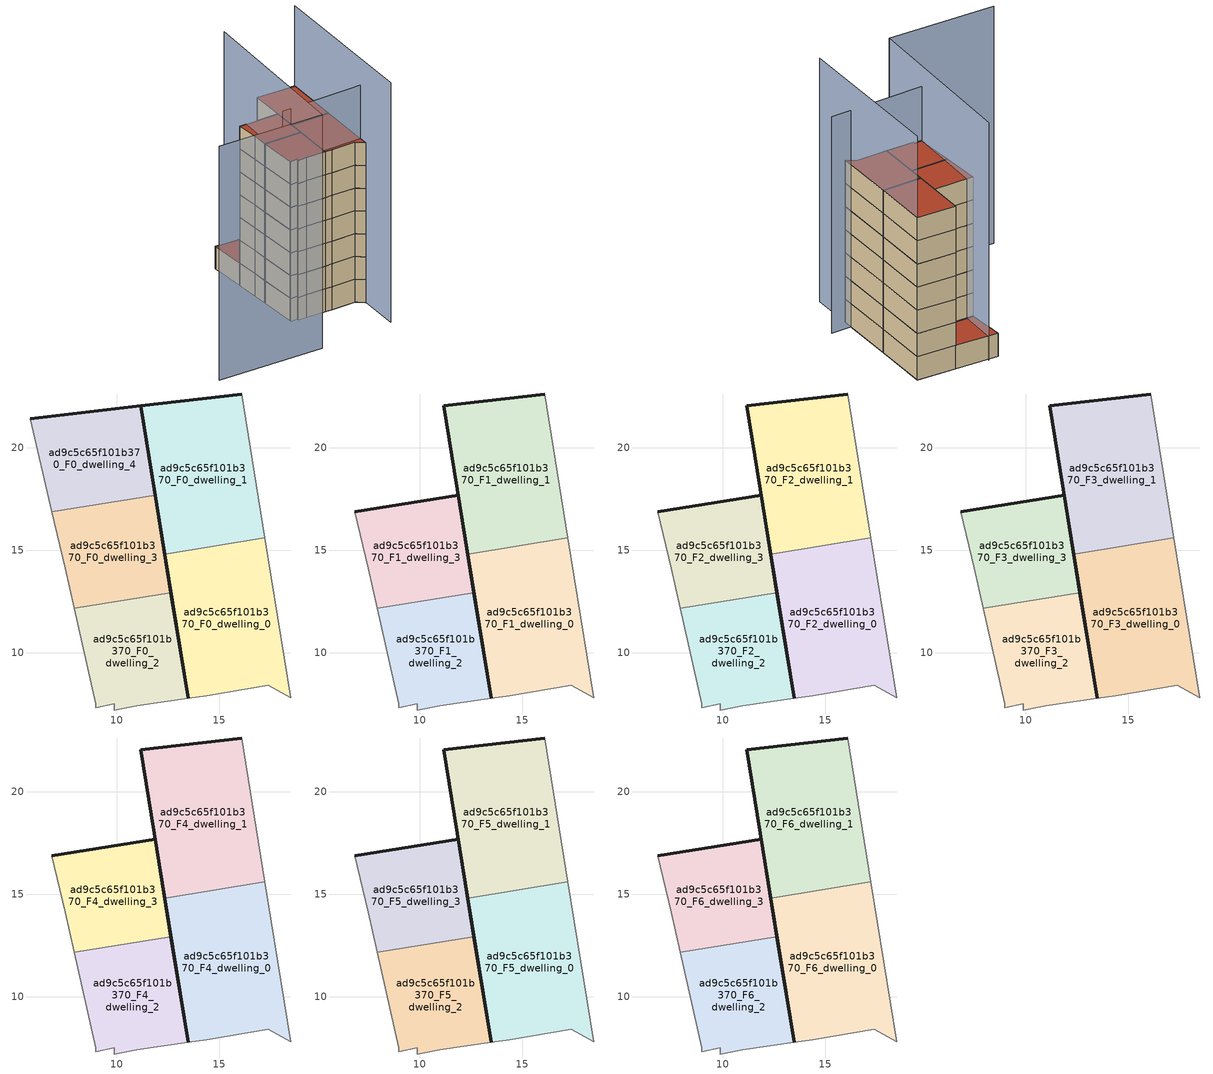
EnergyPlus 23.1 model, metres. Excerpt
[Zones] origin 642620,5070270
ad9c5c65f101b370_F0_dwelling_0
 floor ground (EU_floor_Construction): 18.48,7.8 17.22,15.6 12.33,14.81 13.47,7.77 14.38,7.9 17.38,8.4 z0
 wall outside (EU_wall_Construction): 13.47,7.77 12.33,14.81 z0:3
 wall adiabatic (EU_wall_Construction): 17.22,15.6 18.48,7.8 17.38,8.4 14.38,7.9 13.47,7.77 z0:3
 wall to ad9c5c65f101b370_F0_dwelling_1 (EU_wall_Construction): 12.33,14.81 17.22,15.6 z0:3
ad9c5c65f101b370_F0_dwelling_1
 floor ground (EU_floor_Construction): 17.22,15.6 16.09,22.61 11.16,22.04 12.33,14.81 z0
 wall outside (EU_wall_Construction): 12.33,14.81 11.16,22.04 16.09,22.61 z0:3
 wall adiabatic (EU_wall_Construction): 16.09,22.61 17.22,15.6 z0:3
ad9c5c65f101b370_F0_dwelling_2
 floor ground (EU_floor_Construction): 13.47,7.77 12.64,12.92 7.92,12.16 8.98,7.5 8.98,7.3 9.88,7.5 9.88,7.2 10.98,7.4 z0
 wall outside (EU_wall_Construction): 12.64,12.92 13.47,7.77 z0:3
 wall adiabatic (EU_wall_Construction): 13.47,7.77 10.98,7.4 9.88,7.2 9.88,7.5 8.98,7.3 8.98,7.5 7.92,12.16 z0:3
 wall to ad9c5c65f101b370_F0_dwelling_3 (EU_wall_Construction): 7.92,12.16 12.64,12.92 z0:3
ad9c5c65f101b370_F0_dwelling_3
 floor ground (EU_floor_Construction): 12.64,12.92 11.87,17.68 6.83,16.87 7.48,14.11 7.92,12.16 z0
 wall outside (EU_wall_Construction): 11.87,17.68 12.64,12.92 z0:3
 wall adiabatic (EU_wall_Construction): 7.92,12.16 7.48,14.11 6.83,16.87 z0:3
 wall to ad9c5c65f101b370_F0_dwelling_4 (EU_wall_Construction): 6.83,16.87 11.87,17.68 z0:3
ad9c5c65f101b370_F0_dwelling_4
 floor ground (EU_floor_Construction): 11.87,17.68 11.16,22.04 5.78,21.41 6.83,16.87 z0
 wall outside (EU_wall_Construction): 5.78,21.41 11.16,22.04 11.87,17.68 z0:3
 wall adiabatic (EU_wall_Construction): 6.83,16.87 5.78,21.41 z0:3
 roof outside (EU_roof_Construction): 11.16,22.04 11.87,17.68 6.83,16.87 5.78,21.41 z3
ad9c5c65f101b370_F1_dwelling_0
 floor to ad9c5c65f101b370_F0_dwelling_0 (EU_floor_Construction): 18.48,7.8 17.22,15.6 12.33,14.81 13.47,7.77 14.38,7.9 17.38,8.4 z3
 wall outside (EU_wall_Construction): 13.47,7.77 12.33,14.81 z3:6
 wall adiabatic (EU_wall_Construction): 17.22,15.6 18.48,7.8 17.38,8.4 14.38,7.9 13.47,7.77 z3:6
 wall to ad9c5c65f101b370_F1_dwelling_1 (EU_wall_Construction): 12.33,14.81 17.22,15.6 z3:6
ad9c5c65f101b370_F1_dwelling_1
 floor to ad9c5c65f101b370_F0_dwelling_1 (EU_floor_Construction): 17.22,15.6 16.09,22.61 11.16,22.04 12.33,14.81 z3
 wall outside (EU_wall_Construction): 12.33,14.81 11.16,22.04 16.09,22.61 z3:6
 wall adiabatic (EU_wall_Construction): 16.09,22.61 17.22,15.6 z3:6
ad9c5c65f101b370_F1_dwelling_2
 floor to ad9c5c65f101b370_F0_dwelling_2 (EU_floor_Construction): 13.47,7.77 12.64,12.92 7.92,12.16 8.98,7.5 8.98,7.3 9.88,7.5 9.88,7.2 10.98,7.4 z3
 wall outside (EU_wall_Construction): 12.64,12.92 13.47,7.77 z3:6
 wall adiabatic (EU_wall_Construction): 13.47,7.77 10.98,7.4 9.88,7.2 9.88,7.5 8.98,7.3 8.98,7.5 7.92,12.16 z3:6
 wall to ad9c5c65f101b370_F1_dwelling_3 (EU_wall_Construction): 7.92,12.16 12.64,12.92 z3:6
ad9c5c65f101b370_F1_dwelling_3
 floor to ad9c5c65f101b370_F0_dwelling_3 (EU_floor_Construction): 12.64,12.92 11.87,17.68 6.83,16.87 7.48,14.11 7.92,12.16 z3
 wall outside (EU_wall_Construction): 6.83,16.87 11.87,17.68 12.64,12.92 z3:6
 wall adiabatic (EU_wall_Construction): 7.92,12.16 7.48,14.11 6.83,16.87 z3:6
ad9c5c65f101b370_F2_dwelling_0
 floor to ad9c5c65f101b370_F1_dwelling_0 (EU_floor_Construction): 18.48,7.8 17.22,15.6 12.33,14.81 13.47,7.77 14.38,7.9 17.38,8.4 z6
 wall outside (EU_wall_Construction): 13.47,7.77 12.33,14.81 z6:9
 wall adiabatic (EU_wall_Construction): 17.22,15.6 18.48,7.8 17.38,8.4 14.38,7.9 13.47,7.77 z6:9
 wall to ad9c5c65f101b370_F2_dwelling_1 (EU_wall_Construction): 12.33,14.81 17.22,15.6 z6:9
ad9c5c65f101b370_F2_dwelling_1
 floor to ad9c5c65f101b370_F1_dwelling_1 (EU_floor_Construction): 17.22,15.6 16.09,22.61 11.16,22.04 12.33,14.81 z6
 wall outside (EU_wall_Construction): 12.33,14.81 11.16,22.04 16.09,22.61 z6:9
 wall adiabatic (EU_wall_Construction): 16.09,22.61 17.22,15.6 z6:9
ad9c5c65f101b370_F2_dwelling_2
 floor to ad9c5c65f101b370_F1_dwelling_2 (EU_floor_Construction): 13.47,7.77 12.64,12.92 7.92,12.16 8.98,7.5 8.98,7.3 9.88,7.5 9.88,7.2 10.98,7.4 z6
 wall outside (EU_wall_Construction): 12.64,12.92 13.47,7.77 z6:9
 wall adiabatic (EU_wall_Construction): 13.47,7.77 10.98,7.4 9.88,7.2 9.88,7.5 8.98,7.3 8.98,7.5 7.92,12.16 z6:9
 wall to ad9c5c65f101b370_F2_dwelling_3 (EU_wall_Construction): 7.92,12.16 12.64,12.92 z6:9
ad9c5c65f101b370_F2_dwelling_3
 floor to ad9c5c65f101b370_F1_dwelling_3 (EU_floor_Construction): 12.64,12.92 11.87,17.68 6.83,16.87 7.48,14.11 7.92,12.16 z6
 wall outside (EU_wall_Construction): 6.83,16.87 11.87,17.68 12.64,12.92 z6:9
 wall adiabatic (EU_wall_Construction): 7.92,12.16 7.48,14.11 6.83,16.87 z6:9
ad9c5c65f101b370_F3_dwelling_0
 floor to ad9c5c65f101b370_F2_dwelling_0 (EU_floor_Construction): 18.48,7.8 17.22,15.6 12.33,14.81 13.47,7.77 14.38,7.9 17.38,8.4 z9
 wall outside (EU_wall_Construction): 13.47,7.77 12.33,14.81 z9:12
 wall adiabatic (EU_wall_Construction): 17.22,15.6 18.48,7.8 17.38,8.4 14.38,7.9 13.47,7.77 z9:12
 wall to ad9c5c65f101b370_F3_dwelling_1 (EU_wall_Construction): 12.33,14.81 17.22,15.6 z9:12
ad9c5c65f101b370_F3_dwelling_1
 floor to ad9c5c65f101b370_F2_dwelling_1 (EU_floor_Construction): 17.22,15.6 16.09,22.61 11.16,22.04 12.33,14.81 z9
 wall outside (EU_wall_Construction): 12.33,14.81 11.16,22.04 16.09,22.61 z9:12
 wall adiabatic (EU_wall_Construction): 16.09,22.61 17.22,15.6 z9:12
ad9c5c65f101b370_F3_dwelling_2
 floor to ad9c5c65f101b370_F2_dwelling_2 (EU_floor_Construction): 13.47,7.77 12.64,12.92 7.92,12.16 8.98,7.5 8.98,7.3 9.88,7.5 9.88,7.2 10.98,7.4 z9
 wall outside (EU_wall_Construction): 12.64,12.92 13.47,7.77 z9:12
 wall adiabatic (EU_wall_Construction): 13.47,7.77 10.98,7.4 9.88,7.2 9.88,7.5 8.98,7.3 8.98,7.5 7.92,12.16 z9:12
 wall to ad9c5c65f101b370_F3_dwelling_3 (EU_wall_Construction): 7.92,12.16 12.64,12.92 z9:12
ad9c5c65f101b370_F3_dwelling_3
 floor to ad9c5c65f101b370_F2_dwelling_3 (EU_floor_Construction): 12.64,12.92 11.87,17.68 6.83,16.87 7.48,14.11 7.92,12.16 z9
 wall outside (EU_wall_Construction): 6.83,16.87 11.87,17.68 12.64,12.92 z9:12
 wall adiabatic (EU_wall_Construction): 7.92,12.16 7.48,14.11 6.83,16.87 z9:12
ad9c5c65f101b370_F4_dwelling_0
 floor to ad9c5c65f101b370_F3_dwelling_0 (EU_floor_Construction): 18.48,7.8 17.22,15.6 12.33,14.81 13.47,7.77 14.38,7.9 17.38,8.4 z12
 wall outside (EU_wall_Construction): 13.47,7.77 12.33,14.81 z12:15
 wall adiabatic (EU_wall_Construction): 17.22,15.6 18.48,7.8 17.38,8.4 14.38,7.9 13.47,7.77 z12:15
 wall to ad9c5c65f101b370_F4_dwelling_1 (EU_wall_Construction): 12.33,14.81 17.22,15.6 z12:15
ad9c5c65f101b370_F4_dwelling_1
 floor to ad9c5c65f101b370_F3_dwelling_1 (EU_floor_Construction): 17.22,15.6 16.09,22.61 11.16,22.04 12.33,14.81 z12
 wall outside (EU_wall_Construction): 12.33,14.81 11.16,22.04 16.09,22.61 z12:15
 wall adiabatic (EU_wall_Construction): 16.09,22.61 17.22,15.6 z12:15
ad9c5c65f101b370_F4_dwelling_2
 floor to ad9c5c65f101b370_F3_dwelling_2 (EU_floor_Construction): 13.47,7.77 12.64,12.92 7.92,12.16 8.98,7.5 8.98,7.3 9.88,7.5 9.88,7.2 10.98,7.4 z12
 wall outside (EU_wall_Construction): 12.64,12.92 13.47,7.77 z12:15
 wall adiabatic (EU_wall_Construction): 13.47,7.77 10.98,7.4 9.88,7.2 9.88,7.5 8.98,7.3 8.98,7.5 7.92,12.16 z12:15
 wall to ad9c5c65f101b370_F4_dwelling_3 (EU_wall_Construction): 7.92,12.16 12.64,12.92 z12:15
ad9c5c65f101b370_F4_dwelling_3
 floor to ad9c5c65f101b370_F3_dwelling_3 (EU_floor_Construction): 12.64,12.92 11.87,17.68 6.83,16.87 7.48,14.11 7.92,12.16 z12
 wall outside (EU_wall_Construction): 6.83,16.87 11.87,17.68 12.64,12.92 z12:15
 wall adiabatic (EU_wall_Construction): 7.92,12.16 7.48,14.11 6.83,16.87 z12:15
ad9c5c65f101b370_F5_dwelling_0
 floor to ad9c5c65f101b370_F4_dwelling_0 (EU_floor_Construction): 18.48,7.8 17.22,15.6 12.33,14.81 13.47,7.77 14.38,7.9 17.38,8.4 z15
 wall outside (EU_wall_Construction): 13.47,7.77 12.33,14.81 z15:18
 wall adiabatic (EU_wall_Construction): 17.22,15.6 18.48,7.8 17.38,8.4 14.38,7.9 13.47,7.77 z15:18
 wall to ad9c5c65f101b370_F5_dwelling_1 (EU_wall_Construction): 12.33,14.81 17.22,15.6 z15:18
ad9c5c65f101b370_F5_dwelling_1
 floor to ad9c5c65f101b370_F4_dwelling_1 (EU_floor_Construction): 17.22,15.6 16.09,22.61 11.16,22.04 12.33,14.81 z15
 wall outside (EU_wall_Construction): 12.33,14.81 11.16,22.04 16.09,22.61 z15:18
 wall adiabatic (EU_wall_Construction): 16.09,22.61 17.22,15.6 z15:18
ad9c5c65f101b370_F5_dwelling_2
 floor to ad9c5c65f101b370_F4_dwelling_2 (EU_floor_Construction): 13.47,7.77 12.64,12.92 7.92,12.16 8.98,7.5 8.98,7.3 9.88,7.5 9.88,7.2 10.98,7.4 z15
 wall outside (EU_wall_Construction): 12.64,12.92 13.47,7.77 z15:18
 wall adiabatic (EU_wall_Construction): 13.47,7.77 10.98,7.4 9.88,7.2 9.88,7.5 8.98,7.3 8.98,7.5 7.92,12.16 z15:18
 wall to ad9c5c65f101b370_F5_dwelling_3 (EU_wall_Construction): 7.92,12.16 12.64,12.92 z15:18
ad9c5c65f101b370_F5_dwelling_3
 floor to ad9c5c65f101b370_F4_dwelling_3 (EU_floor_Construction): 12.64,12.92 11.87,17.68 6.83,16.87 7.48,14.11 7.92,12.16 z15
 wall outside (EU_wall_Construction): 6.83,16.87 11.87,17.68 12.64,12.92 z15:18
 wall adiabatic (EU_wall_Construction): 7.92,12.16 7.48,14.11 6.83,16.87 z15:18
ad9c5c65f101b370_F6_dwelling_0
 floor to ad9c5c65f101b370_F5_dwelling_0 (EU_floor_Construction): 18.48,7.8 17.22,15.6 12.33,14.81 13.47,7.77 14.38,7.9 17.38,8.4 z18
 wall outside (EU_wall_Construction): 13.47,7.77 12.33,14.81 z18:21
 wall adiabatic (EU_wall_Construction): 17.22,15.6 18.48,7.8 17.38,8.4 14.38,7.9 13.47,7.77 z18:21
 wall to ad9c5c65f101b370_F6_dwelling_1 (EU_wall_Construction): 12.33,14.81 17.22,15.6 z18:21
 roof outside (EU_roof_Construction): 17.22,15.6 18.48,7.8 17.38,8.4 14.38,7.9 13.47,7.77 12.33,14.81 z21
ad9c5c65f101b370_F6_dwelling_1
 floor to ad9c5c65f101b370_F5_dwelling_1 (EU_floor_Construction): 17.22,15.6 16.09,22.61 11.16,22.04 12.33,14.81 z18
 wall outside (EU_wall_Construction): 12.33,14.81 11.16,22.04 16.09,22.61 z18:21
 wall adiabatic (EU_wall_Construction): 16.09,22.61 17.22,15.6 z18:21
 roof outside (EU_roof_Construction): 16.09,22.61 17.22,15.6 12.33,14.81 11.16,22.04 z21
ad9c5c65f101b370_F6_dwelling_2
 floor to ad9c5c65f101b370_F5_dwelling_2 (EU_floor_Construction): 13.47,7.77 12.64,12.92 7.92,12.16 8.98,7.5 8.98,7.3 9.88,7.5 9.88,7.2 10.98,7.4 z18
 wall outside (EU_wall_Construction): 12.64,12.92 13.47,7.77 z18:21
 wall adiabatic (EU_wall_Construction): 13.47,7.77 10.98,7.4 9.88,7.2 9.88,7.5 8.98,7.3 8.98,7.5 7.92,12.16 z18:21
 wall to ad9c5c65f101b370_F6_dwelling_3 (EU_wall_Construction): 7.92,12.16 12.64,12.92 z18:21
 roof outside (EU_roof_Construction): 12.64,12.92 13.47,7.77 10.98,7.4 9.88,7.2 9.88,7.5 8.98,7.3 8.98,7.5 7.92,12.16 z21
ad9c5c65f101b370_F6_dwelling_3
 floor to ad9c5c65f101b370_F5_dwelling_3 (EU_floor_Construction): 12.64,12.92 11.87,17.68 6.83,16.87 7.48,14.11 7.92,12.16 z18
 wall outside (EU_wall_Construction): 6.83,16.87 11.87,17.68 12.64,12.92 z18:21
 wall adiabatic (EU_wall_Construction): 7.92,12.16 7.48,14.11 6.83,16.87 z18:21
 roof outside (EU_roof_Construction): 11.87,17.68 12.64,12.92 7.92,12.16 7.48,14.11 6.83,16.87 z21
shading: 7.93,7.15 20.83,9.47 z0:28; 7.04,21.75 9.94,0.4 / 9.94,0.4 -3.53,-1.43 z0:30.7; 19.32,2.65 16.09,22.61 z0:31.5
[Building]
EU S2 Campaign: North Axis=0; Terrain=City; Solar Distribution=FullExterior
[Site:Location]
Lyon-Bron: Latitude=45.75; Longitude=5; Time Zone=1; Elevation=198
[SizingPeriod:WeatherFileDays]
AnnualSizingPeriod: Begin Month=1; Begin Day of Month=1; End Month=12; End Day of Month=31; Day of Week for Start Day=Monday; Use Weather File Daylight Saving Period=No; Use Weather File Rain and Snow Indicators=No
[MATERIAL]
EU_InternalMass_Material: Roughness=MediumRough; Thickness=0.1; Conductivity=1; Density=1800; Specific Heat=900; Thermal Absorptance=0.9; Solar Absorptance=0.7; Visible Absorptance=0.7
[MATERIAL:NOMASS] Roughness=MediumRough; Thermal Absorptance=0.9; Solar Absorptance=0.7; Visible Absorptance=0.7
Name | Thermal Resistance
EU_wall_NoMass | 0.776494
EU_roof_NoMass | 0.486893
EU_floor_NoMass | 0.421597
[CONSTRUCTION]
EU_wall_Construction: EU_wall_NoMass
EU_roof_Construction: EU_roof_NoMass
EU_floor_Construction: EU_floor_NoMass
EU_InternalMass_Construction: EU_InternalMass_Material
[ZONE] Type=1; Multiplier=1; Ceiling Height=autocalculate; Floor Area=autocalculate; Part of Total Floor Area=Yes
Name | Volume
ad9c5c65f101b370_F0_dwelling_0; ad9c5c65f101b370_F1_dwelling_0; ad9c5c65f101b370_F2_dwelling_0; ad9c5c65f101b370_F3_dwelling_0; ad9c5c65f101b370_F4_dwelling_0; ad9c5c65f101b370_F5_dwelling_0; ad9c5c65f101b370_F6_dwelling_0 | 107.146
ad9c5c65f101b370_F0_dwelling_1; ad9c5c65f101b370_F1_dwelling_1; ad9c5c65f101b370_F2_dwelling_1; ad9c5c65f101b370_F3_dwelling_1; ad9c5c65f101b370_F4_dwelling_1; ad9c5c65f101b370_F5_dwelling_1; ad9c5c65f101b370_F6_dwelling_1 | 107.139
ad9c5c65f101b370_F0_dwelling_2; ad9c5c65f101b370_F1_dwelling_2; ad9c5c65f101b370_F2_dwelling_2; ad9c5c65f101b370_F3_dwelling_2; ad9c5c65f101b370_F4_dwelling_2; ad9c5c65f101b370_F5_dwelling_2; ad9c5c65f101b370_F6_dwelling_2 | 71.417
ad9c5c65f101b370_F0_dwelling_3; ad9c5c65f101b370_F1_dwelling_3; ad9c5c65f101b370_F2_dwelling_3; ad9c5c65f101b370_F3_dwelling_3; ad9c5c65f101b370_F4_dwelling_3; ad9c5c65f101b370_F5_dwelling_3; ad9c5c65f101b370_F6_dwelling_3 | 71.4294
ad9c5c65f101b370_F0_dwelling_4 | 71.4324
[INTERNALMASS] Construction=EU_InternalMass_Construction
Name | Zone or ZoneList | Surface Area
ad9c5c65f101b370_F0_dwelling_0_EU_InternalMass | ad9c5c65f101b370_F0_dwelling_0 | 35.7154
ad9c5c65f101b370_F0_dwelling_1_EU_InternalMass | ad9c5c65f101b370_F0_dwelling_1 | 35.7128
ad9c5c65f101b370_F0_dwelling_2_EU_InternalMass | ad9c5c65f101b370_F0_dwelling_2 | 23.8062
ad9c5c65f101b370_F0_dwelling_3_EU_InternalMass | ad9c5c65f101b370_F0_dwelling_3 | 23.8098
ad9c5c65f101b370_F0_dwelling_4_EU_InternalMass | ad9c5c65f101b370_F0_dwelling_4 | 23.8107
ad9c5c65f101b370_F1_dwelling_0_EU_InternalMass | ad9c5c65f101b370_F1_dwelling_0 | 35.7157
ad9c5c65f101b370_F1_dwelling_1_EU_InternalMass | ad9c5c65f101b370_F1_dwelling_1 | 35.7112
ad9c5c65f101b370_F1_dwelling_2_EU_InternalMass | ad9c5c65f101b370_F1_dwelling_2 | 35.7178
ad9c5c65f101b370_F1_dwelling_3_EU_InternalMass | ad9c5c65f101b370_F1_dwelling_3 | 35.7106
ad9c5c65f101b370_F2_dwelling_0_EU_InternalMass | ad9c5c65f101b370_F2_dwelling_0 | 35.7157
ad9c5c65f101b370_F2_dwelling_1_EU_InternalMass | ad9c5c65f101b370_F2_dwelling_1 | 35.7112
ad9c5c65f101b370_F2_dwelling_2_EU_InternalMass | ad9c5c65f101b370_F2_dwelling_2 | 35.7178
ad9c5c65f101b370_F2_dwelling_3_EU_InternalMass | ad9c5c65f101b370_F2_dwelling_3 | 35.7106
ad9c5c65f101b370_F3_dwelling_0_EU_InternalMass | ad9c5c65f101b370_F3_dwelling_0 | 35.7157
ad9c5c65f101b370_F3_dwelling_1_EU_InternalMass | ad9c5c65f101b370_F3_dwelling_1 | 35.7112
ad9c5c65f101b370_F3_dwelling_2_EU_InternalMass | ad9c5c65f101b370_F3_dwelling_2 | 35.7178
ad9c5c65f101b370_F3_dwelling_3_EU_InternalMass | ad9c5c65f101b370_F3_dwelling_3 | 35.7106
ad9c5c65f101b370_F4_dwelling_0_EU_InternalMass | ad9c5c65f101b370_F4_dwelling_0 | 35.7157
ad9c5c65f101b370_F4_dwelling_1_EU_InternalMass | ad9c5c65f101b370_F4_dwelling_1 | 35.7112
ad9c5c65f101b370_F4_dwelling_2_EU_InternalMass | ad9c5c65f101b370_F4_dwelling_2 | 35.7178
ad9c5c65f101b370_F4_dwelling_3_EU_InternalMass | ad9c5c65f101b370_F4_dwelling_3 | 35.7106
ad9c5c65f101b370_F5_dwelling_0_EU_InternalMass | ad9c5c65f101b370_F5_dwelling_0 | 35.7157
ad9c5c65f101b370_F5_dwelling_1_EU_InternalMass | ad9c5c65f101b370_F5_dwelling_1 | 35.7112
ad9c5c65f101b370_F5_dwelling_2_EU_InternalMass | ad9c5c65f101b370_F5_dwelling_2 | 35.7178
ad9c5c65f101b370_F5_dwelling_3_EU_InternalMass | ad9c5c65f101b370_F5_dwelling_3 | 35.7106
ad9c5c65f101b370_F6_dwelling_0_EU_InternalMass | ad9c5c65f101b370_F6_dwelling_0 | 35.7157
ad9c5c65f101b370_F6_dwelling_1_EU_InternalMass | ad9c5c65f101b370_F6_dwelling_1 | 35.7112
ad9c5c65f101b370_F6_dwelling_2_EU_InternalMass | ad9c5c65f101b370_F6_dwelling_2 | 35.7178
ad9c5c65f101b370_F6_dwelling_3_EU_InternalMass | ad9c5c65f101b370_F6_dwelling_3 | 35.7106
[OTHEREQUIPMENT] Fuel Type=Electricity; Design Level Calculation Method=Watts/Area; Power per Zone Floor Area=1; Fraction Latent=0; Fraction Radiant=0; Fraction Lost=0; Carbon Dioxide Generation Rate=0; EndUse Subcategory=EU_Step8_InternalGains
Name | Zone or ZoneList or Space or SpaceList | Schedule
EU_Step8_InternalGain_ad9c5c65f101b370_F0_dwelling_0_f000 | ad9c5c65f101b370_F0_dwelling_0 | EU_Step8_GainSchedule_ad9c5c65f101b370_F0_dwelling_0_f000
EU_Step8_InternalGain_ad9c5c65f101b370_F0_dwelling_1_f000 | ad9c5c65f101b370_F0_dwelling_1 | EU_Step8_GainSchedule_ad9c5c65f101b370_F0_dwelling_1_f000
EU_Step8_InternalGain_ad9c5c65f101b370_F0_dwelling_2_f000 | ad9c5c65f101b370_F0_dwelling_2 | EU_Step8_GainSchedule_ad9c5c65f101b370_F0_dwelling_2_f000
EU_Step8_InternalGain_ad9c5c65f101b370_F0_dwelling_3_f000 | ad9c5c65f101b370_F0_dwelling_3 | EU_Step8_GainSchedule_ad9c5c65f101b370_F0_dwelling_3_f000
EU_Step8_InternalGain_ad9c5c65f101b370_F0_dwelling_4_f000 | ad9c5c65f101b370_F0_dwelling_4 | EU_Step8_GainSchedule_ad9c5c65f101b370_F0_dwelling_4_f000
EU_Step8_InternalGain_ad9c5c65f101b370_F1_dwelling_0_f000 | ad9c5c65f101b370_F1_dwelling_0 | EU_Step8_GainSchedule_ad9c5c65f101b370_F1_dwelling_0_f000
EU_Step8_InternalGain_ad9c5c65f101b370_F1_dwelling_1_f000 | ad9c5c65f101b370_F1_dwelling_1 | EU_Step8_GainSchedule_ad9c5c65f101b370_F1_dwelling_1_f000
EU_Step8_InternalGain_ad9c5c65f101b370_F1_dwelling_2_f000 | ad9c5c65f101b370_F1_dwelling_2 | EU_Step8_GainSchedule_ad9c5c65f101b370_F1_dwelling_2_f000
EU_Step8_InternalGain_ad9c5c65f101b370_F1_dwelling_3_f000 | ad9c5c65f101b370_F1_dwelling_3 | EU_Step8_GainSchedule_ad9c5c65f101b370_F1_dwelling_3_f000
EU_Step8_InternalGain_ad9c5c65f101b370_F2_dwelling_0_f000 | ad9c5c65f101b370_F2_dwelling_0 | EU_Step8_GainSchedule_ad9c5c65f101b370_F2_dwelling_0_f000
EU_Step8_InternalGain_ad9c5c65f101b370_F2_dwelling_1_f000 | ad9c5c65f101b370_F2_dwelling_1 | EU_Step8_GainSchedule_ad9c5c65f101b370_F2_dwelling_1_f000
EU_Step8_InternalGain_ad9c5c65f101b370_F2_dwelling_2_f000 | ad9c5c65f101b370_F2_dwelling_2 | EU_Step8_GainSchedule_ad9c5c65f101b370_F2_dwelling_2_f000
EU_Step8_InternalGain_ad9c5c65f101b370_F2_dwelling_3_f000 | ad9c5c65f101b370_F2_dwelling_3 | EU_Step8_GainSchedule_ad9c5c65f101b370_F2_dwelling_3_f000
EU_Step8_InternalGain_ad9c5c65f101b370_F3_dwelling_0_f000 | ad9c5c65f101b370_F3_dwelling_0 | EU_Step8_GainSchedule_ad9c5c65f101b370_F3_dwelling_0_f000
EU_Step8_InternalGain_ad9c5c65f101b370_F3_dwelling_1_f000 | ad9c5c65f101b370_F3_dwelling_1 | EU_Step8_GainSchedule_ad9c5c65f101b370_F3_dwelling_1_f000
EU_Step8_InternalGain_ad9c5c65f101b370_F3_dwelling_2_f000 | ad9c5c65f101b370_F3_dwelling_2 | EU_Step8_GainSchedule_ad9c5c65f101b370_F3_dwelling_2_f000
EU_Step8_InternalGain_ad9c5c65f101b370_F3_dwelling_3_f000 | ad9c5c65f101b370_F3_dwelling_3 | EU_Step8_GainSchedule_ad9c5c65f101b370_F3_dwelling_3_f000
EU_Step8_InternalGain_ad9c5c65f101b370_F4_dwelling_0_f000 | ad9c5c65f101b370_F4_dwelling_0 | EU_Step8_GainSchedule_ad9c5c65f101b370_F4_dwelling_0_f000
EU_Step8_InternalGain_ad9c5c65f101b370_F4_dwelling_1_f000 | ad9c5c65f101b370_F4_dwelling_1 | EU_Step8_GainSchedule_ad9c5c65f101b370_F4_dwelling_1_f000
EU_Step8_InternalGain_ad9c5c65f101b370_F4_dwelling_2_f000 | ad9c5c65f101b370_F4_dwelling_2 | EU_Step8_GainSchedule_ad9c5c65f101b370_F4_dwelling_2_f000
EU_Step8_InternalGain_ad9c5c65f101b370_F4_dwelling_3_f000 | ad9c5c65f101b370_F4_dwelling_3 | EU_Step8_GainSchedule_ad9c5c65f101b370_F4_dwelling_3_f000
EU_Step8_InternalGain_ad9c5c65f101b370_F5_dwelling_0_f000 | ad9c5c65f101b370_F5_dwelling_0 | EU_Step8_GainSchedule_ad9c5c65f101b370_F5_dwelling_0_f000
EU_Step8_InternalGain_ad9c5c65f101b370_F5_dwelling_1_f000 | ad9c5c65f101b370_F5_dwelling_1 | EU_Step8_GainSchedule_ad9c5c65f101b370_F5_dwelling_1_f000
EU_Step8_InternalGain_ad9c5c65f101b370_F5_dwelling_2_f000 | ad9c5c65f101b370_F5_dwelling_2 | EU_Step8_GainSchedule_ad9c5c65f101b370_F5_dwelling_2_f000
EU_Step8_InternalGain_ad9c5c65f101b370_F5_dwelling_3_f000 | ad9c5c65f101b370_F5_dwelling_3 | EU_Step8_GainSchedule_ad9c5c65f101b370_F5_dwelling_3_f000
EU_Step8_InternalGain_ad9c5c65f101b370_F6_dwelling_0_f000 | ad9c5c65f101b370_F6_dwelling_0 | EU_Step8_GainSchedule_ad9c5c65f101b370_F6_dwelling_0_f000
EU_Step8_InternalGain_ad9c5c65f101b370_F6_dwelling_1_f000 | ad9c5c65f101b370_F6_dwelling_1 | EU_Step8_GainSchedule_ad9c5c65f101b370_F6_dwelling_1_f000
EU_Step8_InternalGain_ad9c5c65f101b370_F6_dwelling_2_f000 | ad9c5c65f101b370_F6_dwelling_2 | EU_Step8_GainSchedule_ad9c5c65f101b370_F6_dwelling_2_f000
EU_Step8_InternalGain_ad9c5c65f101b370_F6_dwelling_3_f000 | ad9c5c65f101b370_F6_dwelling_3 | EU_Step8_GainSchedule_ad9c5c65f101b370_F6_dwelling_3_f000
[ZONEVENTILATION:DESIGNFLOWRATE] Schedule=EU_AlwaysOn; Design Flow Rate Calculation Method=AirChanges/Hour; Air Changes per Hour=0.693814; Ventilation Type=Natural; Fan Pressure Rise=0; Fan Total Efficiency=1; Constant Term Coefficient=1; Temperature Term Coefficient=0; Velocity Term Coefficient=0; Velocity Squared Term Coefficient=0; Minimum Indoor Temperature=-100; Maximum Indoor Temperature=100; Delta Temperature=-100; Minimum Outdoor Temperature=-100; Maximum Outdoor Temperature=100; Maximum Wind Speed=40
Name | Zone or ZoneList or Space or SpaceList
EU_ConstantAir_ad9c5c65f101b370_F0_dwelling_0 | ad9c5c65f101b370_F0_dwelling_0
EU_ConstantAir_ad9c5c65f101b370_F0_dwelling_1 | ad9c5c65f101b370_F0_dwelling_1
EU_ConstantAir_ad9c5c65f101b370_F0_dwelling_2 | ad9c5c65f101b370_F0_dwelling_2
EU_ConstantAir_ad9c5c65f101b370_F0_dwelling_3 | ad9c5c65f101b370_F0_dwelling_3
EU_ConstantAir_ad9c5c65f101b370_F0_dwelling_4 | ad9c5c65f101b370_F0_dwelling_4
EU_ConstantAir_ad9c5c65f101b370_F1_dwelling_0 | ad9c5c65f101b370_F1_dwelling_0
EU_ConstantAir_ad9c5c65f101b370_F1_dwelling_1 | ad9c5c65f101b370_F1_dwelling_1
EU_ConstantAir_ad9c5c65f101b370_F1_dwelling_2 | ad9c5c65f101b370_F1_dwelling_2
EU_ConstantAir_ad9c5c65f101b370_F1_dwelling_3 | ad9c5c65f101b370_F1_dwelling_3
EU_ConstantAir_ad9c5c65f101b370_F2_dwelling_0 | ad9c5c65f101b370_F2_dwelling_0
EU_ConstantAir_ad9c5c65f101b370_F2_dwelling_1 | ad9c5c65f101b370_F2_dwelling_1
EU_ConstantAir_ad9c5c65f101b370_F2_dwelling_2 | ad9c5c65f101b370_F2_dwelling_2
EU_ConstantAir_ad9c5c65f101b370_F2_dwelling_3 | ad9c5c65f101b370_F2_dwelling_3
EU_ConstantAir_ad9c5c65f101b370_F3_dwelling_0 | ad9c5c65f101b370_F3_dwelling_0
EU_ConstantAir_ad9c5c65f101b370_F3_dwelling_1 | ad9c5c65f101b370_F3_dwelling_1
EU_ConstantAir_ad9c5c65f101b370_F3_dwelling_2 | ad9c5c65f101b370_F3_dwelling_2
EU_ConstantAir_ad9c5c65f101b370_F3_dwelling_3 | ad9c5c65f101b370_F3_dwelling_3
EU_ConstantAir_ad9c5c65f101b370_F4_dwelling_0 | ad9c5c65f101b370_F4_dwelling_0
EU_ConstantAir_ad9c5c65f101b370_F4_dwelling_1 | ad9c5c65f101b370_F4_dwelling_1
EU_ConstantAir_ad9c5c65f101b370_F4_dwelling_2 | ad9c5c65f101b370_F4_dwelling_2
EU_ConstantAir_ad9c5c65f101b370_F4_dwelling_3 | ad9c5c65f101b370_F4_dwelling_3
EU_ConstantAir_ad9c5c65f101b370_F5_dwelling_0 | ad9c5c65f101b370_F5_dwelling_0
EU_ConstantAir_ad9c5c65f101b370_F5_dwelling_1 | ad9c5c65f101b370_F5_dwelling_1
EU_ConstantAir_ad9c5c65f101b370_F5_dwelling_2 | ad9c5c65f101b370_F5_dwelling_2
EU_ConstantAir_ad9c5c65f101b370_F5_dwelling_3 | ad9c5c65f101b370_F5_dwelling_3
EU_ConstantAir_ad9c5c65f101b370_F6_dwelling_0 | ad9c5c65f101b370_F6_dwelling_0
EU_ConstantAir_ad9c5c65f101b370_F6_dwelling_1 | ad9c5c65f101b370_F6_dwelling_1
EU_ConstantAir_ad9c5c65f101b370_F6_dwelling_2 | ad9c5c65f101b370_F6_dwelling_2
EU_ConstantAir_ad9c5c65f101b370_F6_dwelling_3 | ad9c5c65f101b370_F6_dwelling_3
[HVACTEMPLATE:THERMOSTAT] Constant Heating Setpoint=20; Constant Cooling Setpoint=50
EU_HeatOnly_ad9c5c65f101b370_F0_dwelling_0; EU_HeatOnly_ad9c5c65f101b370_F0_dwelling_1; EU_HeatOnly_ad9c5c65f101b370_F0_dwelling_2; EU_HeatOnly_ad9c5c65f101b370_F0_dwelling_3; EU_HeatOnly_ad9c5c65f101b370_F0_dwelling_4; EU_HeatOnly_ad9c5c65f101b370_F1_dwelling_0; EU_HeatOnly_ad9c5c65f101b370_F1_dwelling_1; EU_HeatOnly_ad9c5c65f101b370_F1_dwelling_2; EU_HeatOnly_ad9c5c65f101b370_F1_dwelling_3; EU_HeatOnly_ad9c5c65f101b370_F2_dwelling_0; EU_HeatOnly_ad9c5c65f101b370_F2_dwelling_1; EU_HeatOnly_ad9c5c65f101b370_F2_dwelling_2; EU_HeatOnly_ad9c5c65f101b370_F2_dwelling_3; EU_HeatOnly_ad9c5c65f101b370_F3_dwelling_0; EU_HeatOnly_ad9c5c65f101b370_F3_dwelling_1; EU_HeatOnly_ad9c5c65f101b370_F3_dwelling_2; EU_HeatOnly_ad9c5c65f101b370_F3_dwelling_3; EU_HeatOnly_ad9c5c65f101b370_F4_dwelling_0; EU_HeatOnly_ad9c5c65f101b370_F4_dwelling_1; EU_HeatOnly_ad9c5c65f101b370_F4_dwelling_2; EU_HeatOnly_ad9c5c65f101b370_F4_dwelling_3; EU_HeatOnly_ad9c5c65f101b370_F5_dwelling_0; EU_HeatOnly_ad9c5c65f101b370_F5_dwelling_1; EU_HeatOnly_ad9c5c65f101b370_F5_dwelling_2; EU_HeatOnly_ad9c5c65f101b370_F5_dwelling_3; EU_HeatOnly_ad9c5c65f101b370_F6_dwelling_0; EU_HeatOnly_ad9c5c65f101b370_F6_dwelling_1; EU_HeatOnly_ad9c5c65f101b370_F6_dwelling_2; EU_HeatOnly_ad9c5c65f101b370_F6_dwelling_3
[HVACTEMPLATE:ZONE:IDEALLOADSAIRSYSTEM] System Availability Schedule=EU_AlwaysOn; Maximum Heating Supply Air Temperature=50; Minimum Cooling Supply Air Temperature=13; Maximum Heating Supply Air Humidity Ratio=0.0156; Minimum Cooling Supply Air Humidity Ratio=0.0077; Heating Limit=NoLimit; Cooling Limit=NoLimit; Heating Availability Schedule=EU_AlwaysOn; Cooling Availability Schedule=EU_CoolingOff; Dehumidification Control Type=ConstantSensibleHeatRatio; Cooling Sensible Heat Ratio=0.7; Dehumidification Setpoint=60; Humidification Control Type=None; Humidification Setpoint=30; Outdoor Air Method=None; Outdoor Air Flow Rate per Person=0.00944; Outdoor Air Flow Rate per Zone Floor Area=0; Outdoor Air Flow Rate per Zone=0; Demand Controlled Ventilation Type=None; Outdoor Air Economizer Type=NoEconomizer; Heat Recovery Type=None; Sensible Heat Recovery Effectiveness=0.7; Latent Heat Recovery Effectiveness=0.65
Name | Template Thermostat
ad9c5c65f101b370_F0_dwelling_0 | EU_HeatOnly_ad9c5c65f101b370_F0_dwelling_0
ad9c5c65f101b370_F0_dwelling_1 | EU_HeatOnly_ad9c5c65f101b370_F0_dwelling_1
ad9c5c65f101b370_F0_dwelling_2 | EU_HeatOnly_ad9c5c65f101b370_F0_dwelling_2
ad9c5c65f101b370_F0_dwelling_3 | EU_HeatOnly_ad9c5c65f101b370_F0_dwelling_3
ad9c5c65f101b370_F0_dwelling_4 | EU_HeatOnly_ad9c5c65f101b370_F0_dwelling_4
ad9c5c65f101b370_F1_dwelling_0 | EU_HeatOnly_ad9c5c65f101b370_F1_dwelling_0
ad9c5c65f101b370_F1_dwelling_1 | EU_HeatOnly_ad9c5c65f101b370_F1_dwelling_1
ad9c5c65f101b370_F1_dwelling_2 | EU_HeatOnly_ad9c5c65f101b370_F1_dwelling_2
ad9c5c65f101b370_F1_dwelling_3 | EU_HeatOnly_ad9c5c65f101b370_F1_dwelling_3
ad9c5c65f101b370_F2_dwelling_0 | EU_HeatOnly_ad9c5c65f101b370_F2_dwelling_0
ad9c5c65f101b370_F2_dwelling_1 | EU_HeatOnly_ad9c5c65f101b370_F2_dwelling_1
ad9c5c65f101b370_F2_dwelling_2 | EU_HeatOnly_ad9c5c65f101b370_F2_dwelling_2
ad9c5c65f101b370_F2_dwelling_3 | EU_HeatOnly_ad9c5c65f101b370_F2_dwelling_3
ad9c5c65f101b370_F3_dwelling_0 | EU_HeatOnly_ad9c5c65f101b370_F3_dwelling_0
ad9c5c65f101b370_F3_dwelling_1 | EU_HeatOnly_ad9c5c65f101b370_F3_dwelling_1
ad9c5c65f101b370_F3_dwelling_2 | EU_HeatOnly_ad9c5c65f101b370_F3_dwelling_2
ad9c5c65f101b370_F3_dwelling_3 | EU_HeatOnly_ad9c5c65f101b370_F3_dwelling_3
ad9c5c65f101b370_F4_dwelling_0 | EU_HeatOnly_ad9c5c65f101b370_F4_dwelling_0
ad9c5c65f101b370_F4_dwelling_1 | EU_HeatOnly_ad9c5c65f101b370_F4_dwelling_1
ad9c5c65f101b370_F4_dwelling_2 | EU_HeatOnly_ad9c5c65f101b370_F4_dwelling_2
ad9c5c65f101b370_F4_dwelling_3 | EU_HeatOnly_ad9c5c65f101b370_F4_dwelling_3
ad9c5c65f101b370_F5_dwelling_0 | EU_HeatOnly_ad9c5c65f101b370_F5_dwelling_0
ad9c5c65f101b370_F5_dwelling_1 | EU_HeatOnly_ad9c5c65f101b370_F5_dwelling_1
ad9c5c65f101b370_F5_dwelling_2 | EU_HeatOnly_ad9c5c65f101b370_F5_dwelling_2
ad9c5c65f101b370_F5_dwelling_3 | EU_HeatOnly_ad9c5c65f101b370_F5_dwelling_3
ad9c5c65f101b370_F6_dwelling_0 | EU_HeatOnly_ad9c5c65f101b370_F6_dwelling_0
ad9c5c65f101b370_F6_dwelling_1 | EU_HeatOnly_ad9c5c65f101b370_F6_dwelling_1
ad9c5c65f101b370_F6_dwelling_2 | EU_HeatOnly_ad9c5c65f101b370_F6_dwelling_2
ad9c5c65f101b370_F6_dwelling_3 | EU_HeatOnly_ad9c5c65f101b370_F6_dwelling_3
[SIZING:ZONE] Zone Cooling Design Supply Air Temperature Input Method=SupplyAirTemperature; Zone Cooling Design Supply Air Temperature=13; Zone Heating Design Supply Air Temperature Input Method=SupplyAirTemperature; Zone Heating Design Supply Air Temperature=50; Zone Cooling Design Supply Air Humidity Ratio=0.008; Zone Heating Design Supply Air Humidity Ratio=0.008; Cooling Design Air Flow Method=DesignDay; Cooling Design Air Flow Rate=0; Cooling Minimum Air Flow per Zone Floor Area=0.000762; Cooling Minimum Air Flow=0; Cooling Minimum Air Flow Fraction=0.2; Heating Design Air Flow Method=DesignDay; Heating Design Air Flow Rate=0; Heating Maximum Air Flow per Zone Floor Area=0.002032; Heating Maximum Air Flow=0.141576; Heating Maximum Air Flow Fraction=0.3; Account for Dedicated Outdoor Air System=No; Dedicated Outdoor Air System Control Strategy=NeutralSupplyAir; Dedicated Outdoor Air Low Setpoint Temperature for Design=autosize; Dedicated Outdoor Air High Setpoint Temperature for Design=autosize; Zone Load Sizing Method=Sensible Load Only No Latent Load; Zone Latent Cooling Design Supply Air Humidity Ratio Input Method=HumidityRatioDifference; Zone Cooling Design Supply Air Humidity Ratio Difference=0.005; Zone Latent Heating Design Supply Air Humidity Ratio Input Method=HumidityRatioDifference; Zone Humidification Design Supply Air Humidity Ratio Difference=0.005
ad9c5c65f101b370_F0_dwelling_0; ad9c5c65f101b370_F0_dwelling_1; ad9c5c65f101b370_F0_dwelling_2; ad9c5c65f101b370_F0_dwelling_3; ad9c5c65f101b370_F0_dwelling_4; ad9c5c65f101b370_F1_dwelling_0; ad9c5c65f101b370_F1_dwelling_1; ad9c5c65f101b370_F1_dwelling_2; ad9c5c65f101b370_F1_dwelling_3; ad9c5c65f101b370_F2_dwelling_0; ad9c5c65f101b370_F2_dwelling_1; ad9c5c65f101b370_F2_dwelling_2; ad9c5c65f101b370_F2_dwelling_3; ad9c5c65f101b370_F3_dwelling_0; ad9c5c65f101b370_F3_dwelling_1; ad9c5c65f101b370_F3_dwelling_2; ad9c5c65f101b370_F3_dwelling_3; ad9c5c65f101b370_F4_dwelling_0; ad9c5c65f101b370_F4_dwelling_1; ad9c5c65f101b370_F4_dwelling_2; ad9c5c65f101b370_F4_dwelling_3; ad9c5c65f101b370_F5_dwelling_0; ad9c5c65f101b370_F5_dwelling_1; ad9c5c65f101b370_F5_dwelling_2; ad9c5c65f101b370_F5_dwelling_3; ad9c5c65f101b370_F6_dwelling_0; ad9c5c65f101b370_F6_dwelling_1; ad9c5c65f101b370_F6_dwelling_2; ad9c5c65f101b370_F6_dwelling_3
[SCHEDULE:CONSTANT]
Name | Hourly Value
EU_AlwaysOn | 1
EU_CoolingOff | 0
[SCHEDULE:FILE] Column Number=1; Rows to Skip at Top=0; Number of Hours of Data=8760; Column Separator=Comma; Interpolate to Timestep=No; Minutes per Item=60; Adjust Schedule for Daylight Savings=Yes
Name | File
EU_Step8_GainSchedule_ad9c5c65f101b370_F0_dwelling_0_f000 | ../../schedules/ad9c5c65f101b370/ad9c5c65f101b370_F0_dwelling_0_f000_gain.csv
EU_Step8_GainSchedule_ad9c5c65f101b370_F0_dwelling_1_f000 | ../../schedules/ad9c5c65f101b370/ad9c5c65f101b370_F0_dwelling_1_f000_gain.csv
EU_Step8_GainSchedule_ad9c5c65f101b370_F0_dwelling_2_f000 | ../../schedules/ad9c5c65f101b370/ad9c5c65f101b370_F0_dwelling_2_f000_gain.csv
EU_Step8_GainSchedule_ad9c5c65f101b370_F0_dwelling_3_f000 | ../../schedules/ad9c5c65f101b370/ad9c5c65f101b370_F0_dwelling_3_f000_gain.csv
EU_Step8_GainSchedule_ad9c5c65f101b370_F0_dwelling_4_f000 | ../../schedules/ad9c5c65f101b370/ad9c5c65f101b370_F0_dwelling_4_f000_gain.csv
EU_Step8_GainSchedule_ad9c5c65f101b370_F1_dwelling_0_f000 | ../../schedules/ad9c5c65f101b370/ad9c5c65f101b370_F1_dwelling_0_f000_gain.csv
EU_Step8_GainSchedule_ad9c5c65f101b370_F1_dwelling_1_f000 | ../../schedules/ad9c5c65f101b370/ad9c5c65f101b370_F1_dwelling_1_f000_gain.csv
EU_Step8_GainSchedule_ad9c5c65f101b370_F1_dwelling_2_f000 | ../../schedules/ad9c5c65f101b370/ad9c5c65f101b370_F1_dwelling_2_f000_gain.csv
EU_Step8_GainSchedule_ad9c5c65f101b370_F1_dwelling_3_f000 | ../../schedules/ad9c5c65f101b370/ad9c5c65f101b370_F1_dwelling_3_f000_gain.csv
EU_Step8_GainSchedule_ad9c5c65f101b370_F2_dwelling_0_f000 | ../../schedules/ad9c5c65f101b370/ad9c5c65f101b370_F2_dwelling_0_f000_gain.csv
EU_Step8_GainSchedule_ad9c5c65f101b370_F2_dwelling_1_f000 | ../../schedules/ad9c5c65f101b370/ad9c5c65f101b370_F2_dwelling_1_f000_gain.csv
EU_Step8_GainSchedule_ad9c5c65f101b370_F2_dwelling_2_f000 | ../../schedules/ad9c5c65f101b370/ad9c5c65f101b370_F2_dwelling_2_f000_gain.csv
EU_Step8_GainSchedule_ad9c5c65f101b370_F2_dwelling_3_f000 | ../../schedules/ad9c5c65f101b370/ad9c5c65f101b370_F2_dwelling_3_f000_gain.csv
EU_Step8_GainSchedule_ad9c5c65f101b370_F3_dwelling_0_f000 | ../../schedules/ad9c5c65f101b370/ad9c5c65f101b370_F3_dwelling_0_f000_gain.csv
EU_Step8_GainSchedule_ad9c5c65f101b370_F3_dwelling_1_f000 | ../../schedules/ad9c5c65f101b370/ad9c5c65f101b370_F3_dwelling_1_f000_gain.csv
EU_Step8_GainSchedule_ad9c5c65f101b370_F3_dwelling_2_f000 | ../../schedules/ad9c5c65f101b370/ad9c5c65f101b370_F3_dwelling_2_f000_gain.csv
EU_Step8_GainSchedule_ad9c5c65f101b370_F3_dwelling_3_f000 | ../../schedules/ad9c5c65f101b370/ad9c5c65f101b370_F3_dwelling_3_f000_gain.csv
EU_Step8_GainSchedule_ad9c5c65f101b370_F4_dwelling_0_f000 | ../../schedules/ad9c5c65f101b370/ad9c5c65f101b370_F4_dwelling_0_f000_gain.csv
EU_Step8_GainSchedule_ad9c5c65f101b370_F4_dwelling_1_f000 | ../../schedules/ad9c5c65f101b370/ad9c5c65f101b370_F4_dwelling_1_f000_gain.csv
EU_Step8_GainSchedule_ad9c5c65f101b370_F4_dwelling_2_f000 | ../../schedules/ad9c5c65f101b370/ad9c5c65f101b370_F4_dwelling_2_f000_gain.csv
EU_Step8_GainSchedule_ad9c5c65f101b370_F4_dwelling_3_f000 | ../../schedules/ad9c5c65f101b370/ad9c5c65f101b370_F4_dwelling_3_f000_gain.csv
EU_Step8_GainSchedule_ad9c5c65f101b370_F5_dwelling_0_f000 | ../../schedules/ad9c5c65f101b370/ad9c5c65f101b370_F5_dwelling_0_f000_gain.csv
EU_Step8_GainSchedule_ad9c5c65f101b370_F5_dwelling_1_f000 | ../../schedules/ad9c5c65f101b370/ad9c5c65f101b370_F5_dwelling_1_f000_gain.csv
EU_Step8_GainSchedule_ad9c5c65f101b370_F5_dwelling_2_f000 | ../../schedules/ad9c5c65f101b370/ad9c5c65f101b370_F5_dwelling_2_f000_gain.csv
EU_Step8_GainSchedule_ad9c5c65f101b370_F5_dwelling_3_f000 | ../../schedules/ad9c5c65f101b370/ad9c5c65f101b370_F5_dwelling_3_f000_gain.csv
EU_Step8_GainSchedule_ad9c5c65f101b370_F6_dwelling_0_f000 | ../../schedules/ad9c5c65f101b370/ad9c5c65f101b370_F6_dwelling_0_f000_gain.csv
EU_Step8_GainSchedule_ad9c5c65f101b370_F6_dwelling_1_f000 | ../../schedules/ad9c5c65f101b370/ad9c5c65f101b370_F6_dwelling_1_f000_gain.csv
EU_Step8_GainSchedule_ad9c5c65f101b370_F6_dwelling_2_f000 | ../../schedules/ad9c5c65f101b370/ad9c5c65f101b370_F6_dwelling_2_f000_gain.csv
EU_Step8_GainSchedule_ad9c5c65f101b370_F6_dwelling_3_f000 | ../../schedules/ad9c5c65f101b370/ad9c5c65f101b370_F6_dwelling_3_f000_gain.csv
